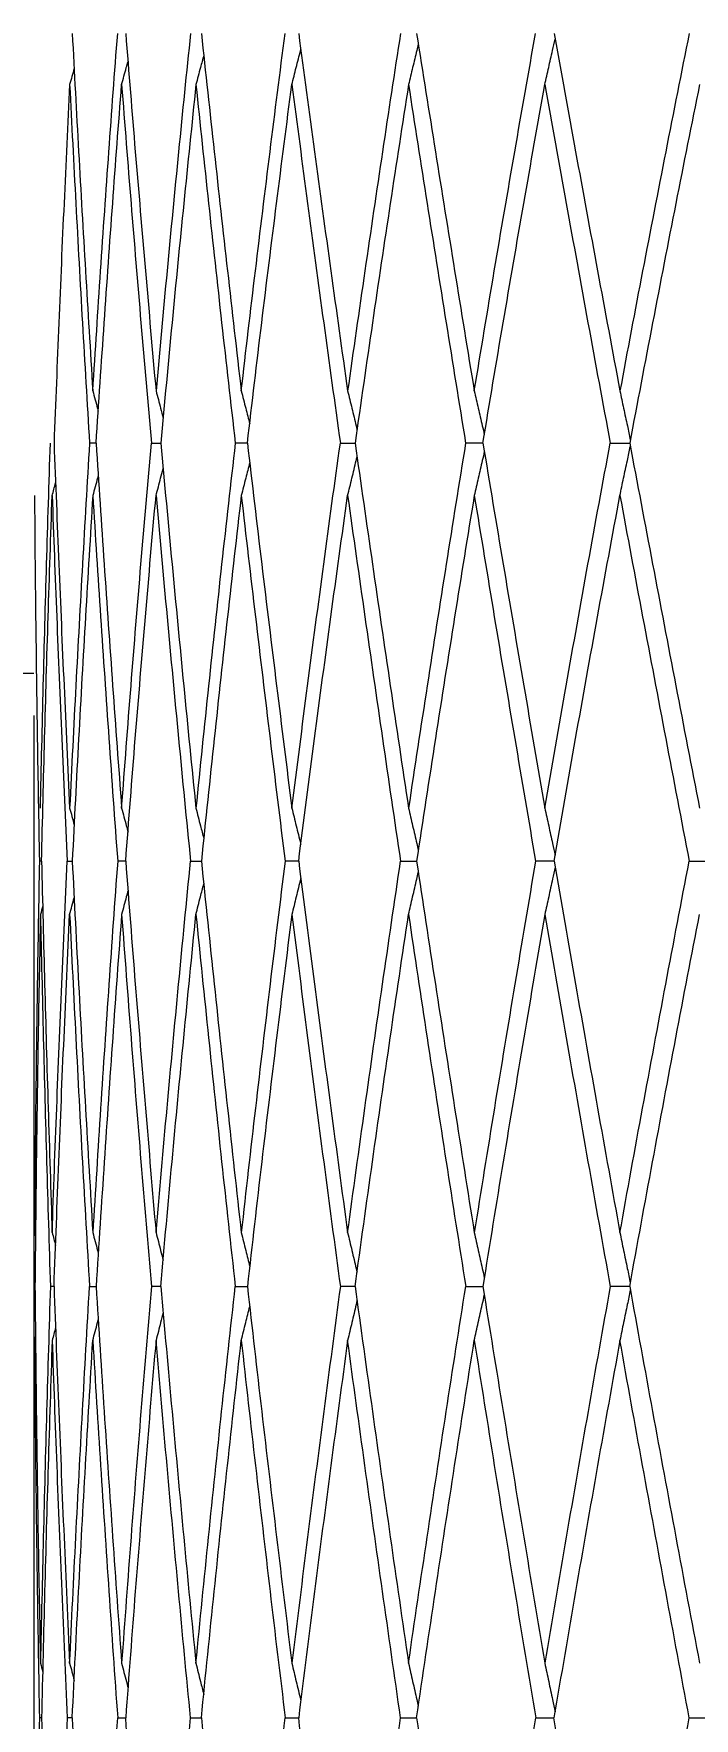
# Model space of a CAD drawing. Extents: x 1661 to 2451, y 0 to 579.
# Drawn here: x 2149.99 to 2154.52, y 441.95 to 453.5 of the extents above; entities that cross this region are included whole.
import ezdxf

# ---------------------------------------------------------------- set-up
doc = ezdxf.new("R2010")
doc.units = 0
doc.header["$LTSCALE"] = 10
doc.header["$MEASUREMENT"] = 0
doc.header["$PDMODE"] = 3
doc.header["$PDSIZE"] = -10
doc.layers.get('0').update_dxf_attribs({"linetype": 'CONTINUOUS'})
doc.layers.get('DEFPOINTS').update_dxf_attribs({"linetype": 'CONTINUOUS'})
doc.layers.add('2', color=7, linetype='CONTINUOUS', true_color=0xffffff)
doc.layers.add('3', color=7, linetype='CONTINUOUS', true_color=0xffffff)
doc.styles.add('Daelim Dimension', font='NanumGothic.ttf')
doc.dimstyles.new('DEFAULT', dxfattribs={"dimscale": 2, "dimtxt": 2, "dimasz": 2, "dimexe": 0, "dimexo": 2, "dimgap": 1, "dimtad": 1, "dimdec": 0, "dimzin": 9, "dimdsep": 46, "dimtxsty": 'Daelim Dimension', "dimcen": 0.5, "dimclrd": 5, "dimclre": 5, "dimclrt": 256, "dimadec": 1, "dimazin": 0, "dimtfac": 1, "dimtdec": 0, "dimtix": 1, "dimtmove": 0, "dimatfit": 3, "dimfxl": 1, "dimtolj": 1, "dimtzin": 1, "dimlwd": 9, "dimlwe": 9, "dimarcsym": 0})

# ---------------------------------------------------------------- blocks, each defined once
blk = doc.blocks.new('*D1')
at = {"color": 5, "lineweight": 9, "ltscale": 0.5, "transparency": 16777216}
for p, q in [((2146.989, 470.764), (1973.318, 470.764)), ((1975.318, 466.764), (1975.318, 277.281)), ((2140.649, 273.281), (1973.318, 273.281))]:
    blk.add_line(p, q, dxfattribs=at)
at = {"color": 5, "ltscale": 0.5, "transparency": 16777216}
for points in [[(1974.651, 466.764), (1975.984, 466.764), (1975.318, 470.764)], [(1974.651, 277.281), (1975.984, 277.281), (1975.318, 273.281)]]:
    blk.add_solid(points, dxfattribs=at)
at = {"layer": 'DEFPOINTS', "color": 0, "ltscale": 0.5, "transparency": 16777216}
for p in [(2150.989, 470.764), (1975.318, 273.281), (2144.649, 273.281)]:
    blk.add_point(p, dxfattribs=at)
at = {"color": 7, "ltscale": 0.5, "transparency": 16777216, "insert": (1967.874, 372.022), "char_height": 10, "attachment_point": 5, "rotation": 90, "style": 'Daelim Dimension'}
blk.add_mtext('\\A1;197', dxfattribs=at)

msp = doc.modelspace()

# ---------------------------------------------------------------- linework, layer by layer
at = {"layer": '2', "color": 7, "linetype": 'Continuous', "lineweight": 18}
for p, q in [((2149.989, 448.827), (2149.989, 446.821)), ((2149.989, 446.085), (2149.989, 443.728)), ((2149.997, 444.91), (2149.992, 444.91)), ((2149.989, 442.982), (2149.989, 440.915))]:
    msp.add_line(p, q, dxfattribs=at)
for points in [[(2150.253, 453.506), (2150.267, 453.237), (2150.296, 452.695), (2150.343, 451.878), (2150.377, 451.329), (2150.394, 451.053)], [(2150.394, 451.053), (2150.412, 451.329), (2150.447, 451.878), (2150.504, 452.695), (2150.544, 453.237), (2150.565, 453.506)], [(2150.62, 453.506), (2150.641, 453.237), (2150.685, 452.695), (2150.755, 451.878), (2150.803, 451.329), (2150.828, 451.053)], [(2151.065, 453.506), (2151.037, 453.237), (2150.982, 452.695), (2150.903, 451.878), (2150.853, 451.329), (2150.828, 451.053)], [(2151.139, 453.506), (2151.168, 453.237), (2151.227, 452.695), (2151.318, 451.878), (2151.381, 451.329), (2151.413, 451.053)], [(2151.413, 451.053), (2151.445, 451.329), (2151.51, 451.878), (2151.61, 452.695), (2151.679, 453.237), (2151.714, 453.506)], [(2151.807, 453.506), (2151.843, 453.237), (2151.915, 452.695), (2152.027, 451.878), (2152.104, 451.329), (2152.143, 451.053)], [(2152.506, 453.506), (2152.464, 453.237), (2152.382, 452.695), (2152.261, 451.878), (2152.182, 451.329), (2152.143, 451.053)], [(2152.616, 453.506), (2152.659, 453.237), (2152.745, 452.695), (2152.877, 451.878), (2152.967, 451.329), (2153.012, 451.053)], [(2153.012, 451.053), (2153.058, 451.329), (2153.149, 451.878), (2153.29, 452.695), (2153.385, 453.237), (2153.433, 453.506)], [(2153.56, 453.506), (2153.609, 453.237), (2153.707, 452.695), (2153.858, 451.878), (2153.96, 451.329), (2154.012, 451.053)], [(2154.487, 453.506), (2154.433, 453.237), (2154.326, 452.695), (2154.167, 451.878), (2154.063, 451.329), (2154.012, 451.053)], [(2150.266, 453.265), (2150.256, 453.228), (2150.246, 453.191), (2150.235, 453.154)], [(2150.235, 453.154), (2150.222, 452.883), (2150.196, 452.341), (2150.16, 451.521), (2150.139, 450.971), (2150.128, 450.695)], [(2150.235, 453.154), (2150.249, 452.883), (2150.277, 452.341), (2150.322, 451.521), (2150.355, 450.971), (2150.372, 450.695)], [(2150.417, 450.695), (2150.435, 450.971), (2150.472, 451.521), (2150.53, 452.341), (2150.571, 452.883), (2150.592, 453.154)], [(2150.592, 453.154), (2150.613, 452.883), (2150.656, 452.341), (2150.724, 451.521), (2150.772, 450.971), (2150.796, 450.695)], [(2151.102, 453.154), (2151.074, 452.883), (2151.018, 452.341), (2150.937, 451.521), (2150.886, 450.971), (2150.861, 450.695)], [(2151.102, 453.154), (2151.13, 452.883), (2151.188, 452.341), (2151.278, 451.521), (2151.34, 450.971), (2151.372, 450.695)], [(2151.455, 450.695), (2151.487, 450.971), (2151.553, 451.521), (2151.655, 452.341), (2151.725, 452.883), (2151.76, 453.154)], [(2151.76, 453.154), (2151.796, 452.883), (2151.868, 452.341), (2151.978, 451.521), (2152.054, 450.971), (2152.093, 450.695)], [(2152.561, 453.154), (2152.519, 452.883), (2152.435, 452.341), (2152.313, 451.521), (2152.233, 450.971), (2152.194, 450.695)], [(2152.561, 453.154), (2152.603, 452.883), (2152.688, 452.341), (2152.819, 451.521), (2152.908, 450.971), (2152.953, 450.695)], [(2153.072, 450.695), (2153.117, 450.971), (2153.21, 451.521), (2153.352, 452.341), (2153.448, 452.883), (2153.496, 453.154)], [(2153.496, 453.154), (2153.545, 452.883), (2153.643, 452.341), (2153.792, 451.521), (2153.894, 450.971), (2153.945, 450.695)], [(2154.558, 453.154), (2154.503, 452.883), (2154.395, 452.341), (2154.236, 451.521), (2154.131, 450.971), (2154.079, 450.695)], [(2150.035, 448.192), (2150.041, 448.473), (2150.054, 449.032), (2150.076, 449.867), (2150.094, 450.419), (2150.103, 450.695)], [(2150.128, 450.695), (2150.139, 450.419), (2150.16, 449.867), (2150.196, 449.032), (2150.222, 448.473), (2150.235, 448.192)], [(2150.372, 450.695), (2150.355, 450.419), (2150.323, 449.867), (2150.277, 449.032), (2150.249, 448.473), (2150.235, 448.192)], [(2150.417, 450.695), (2150.435, 450.419), (2150.471, 449.867), (2150.53, 449.032), (2150.571, 448.473), (2150.592, 448.192)], [(2150.592, 448.192), (2150.613, 448.473), (2150.656, 449.032), (2150.724, 449.867), (2150.772, 450.419), (2150.796, 450.695)], [(2150.861, 450.695), (2150.886, 450.419), (2150.937, 449.867), (2151.018, 449.032), (2151.073, 448.473), (2151.102, 448.192)], [(2151.372, 450.695), (2151.34, 450.419), (2151.278, 449.867), (2151.188, 449.032), (2151.13, 448.473), (2151.102, 448.192)], [(2151.455, 450.695), (2151.487, 450.419), (2151.553, 449.867), (2151.655, 449.032), (2151.725, 448.473), (2151.76, 448.192)], [(2151.76, 448.192), (2151.796, 448.473), (2151.868, 449.032), (2151.979, 449.867), (2152.054, 450.419), (2152.093, 450.695)], [(2152.194, 450.695), (2152.233, 450.419), (2152.313, 449.867), (2152.435, 449.032), (2152.519, 448.473), (2152.561, 448.192)], [(2152.953, 450.695), (2152.908, 450.419), (2152.819, 449.867), (2152.689, 449.032), (2152.603, 448.473), (2152.561, 448.192)], [(2153.072, 450.695), (2153.117, 450.419), (2153.21, 449.867), (2153.351, 449.032), (2153.448, 448.473), (2153.496, 448.192)], [(2153.496, 448.192), (2153.545, 448.473), (2153.643, 449.032), (2153.792, 449.867), (2153.894, 450.419), (2153.945, 450.695)], [(2154.079, 450.695), (2154.131, 450.419), (2154.236, 449.867), (2154.395, 449.032), (2154.503, 448.473), (2154.558, 448.192)], [(2149.994, 450.335), (2149.996, 450.059), (2150.001, 449.505), (2150.013, 448.669), (2150.022, 448.108), (2150.028, 447.827)], [(2150.043, 447.827), (2150.049, 448.108), (2150.063, 448.669), (2150.087, 449.505), (2150.106, 450.059), (2150.115, 450.335)], [(2150.115, 450.335), (2150.123, 450.364), (2150.131, 450.393), (2150.139, 450.422)], [(2150.115, 450.335), (2150.125, 450.059), (2150.146, 449.505), (2150.18, 448.669), (2150.205, 448.108), (2150.218, 447.827)], [(2150.394, 450.335), (2150.377, 450.059), (2150.343, 449.505), (2150.296, 448.669), (2150.267, 448.108), (2150.253, 447.827)], [(2150.394, 450.335), (2150.411, 450.059), (2150.447, 449.505), (2150.504, 448.669), (2150.544, 448.108), (2150.565, 447.827)], [(2150.62, 447.827), (2150.641, 448.108), (2150.685, 448.669), (2150.755, 449.505), (2150.803, 450.059), (2150.828, 450.335)], [(2150.828, 450.335), (2150.853, 450.059), (2150.903, 449.505), (2150.982, 448.669), (2151.037, 448.108), (2151.065, 447.827)], [(2151.413, 450.335), (2151.381, 450.059), (2151.318, 449.505), (2151.227, 448.669), (2151.168, 448.108), (2151.139, 447.827)], [(2151.413, 450.335), (2151.445, 450.059), (2151.51, 449.505), (2151.61, 448.669), (2151.679, 448.108), (2151.714, 447.827)], [(2151.807, 447.827), (2151.843, 448.108), (2151.915, 448.669), (2152.028, 449.505), (2152.104, 450.059), (2152.143, 450.335)], [(2152.143, 450.335), (2152.182, 450.059), (2152.261, 449.505), (2152.382, 448.669), (2152.464, 448.108), (2152.506, 447.827)], [(2153.012, 450.335), (2152.967, 450.059), (2152.877, 449.505), (2152.745, 448.669), (2152.659, 448.108), (2152.616, 447.827)], [(2153.012, 450.335), (2153.058, 450.059), (2153.149, 449.505), (2153.29, 448.669), (2153.385, 448.108), (2153.433, 447.827)], [(2153.56, 447.827), (2153.609, 448.108), (2153.707, 448.669), (2153.858, 449.505), (2153.96, 450.059), (2154.012, 450.335)], [(2154.012, 450.335), (2154.063, 450.059), (2154.167, 449.505), (2154.326, 448.669), (2154.433, 448.108), (2154.487, 447.827)], [(2150.235, 448.192), (2150.246, 448.154), (2150.256, 448.115), (2150.266, 448.077)], [(2150.028, 447.827), (2150.022, 447.547), (2150.013, 446.984), (2150.001, 446.135), (2149.996, 445.566), (2149.994, 445.28)], [(2150.043, 447.827), (2150.038, 447.827), (2150.033, 447.827), (2150.028, 447.827)], [(2150.043, 447.827), (2150.049, 447.547), (2150.063, 446.984), (2150.087, 446.135), (2150.106, 445.566), (2150.115, 445.28)], [(2150.115, 445.28), (2150.125, 445.566), (2150.146, 446.135), (2150.18, 446.984), (2150.205, 447.547), (2150.218, 447.827)], [(2150.218, 447.827), (2150.23, 447.827), (2150.241, 447.827), (2150.253, 447.827)], [(2150.253, 447.827), (2150.267, 447.547), (2150.296, 446.984), (2150.343, 446.135), (2150.377, 445.566), (2150.394, 445.28)], [(2150.565, 447.827), (2150.544, 447.547), (2150.504, 446.984), (2150.447, 446.135), (2150.412, 445.566), (2150.394, 445.28)], [(2150.62, 447.827), (2150.641, 447.547), (2150.685, 446.984), (2150.755, 446.135), (2150.803, 445.566), (2150.828, 445.28)], [(2150.828, 445.28), (2150.853, 445.566), (2150.903, 446.135), (2150.983, 446.984), (2151.037, 447.547), (2151.065, 447.827)], [(2151.139, 447.827), (2151.168, 447.547), (2151.227, 446.984), (2151.318, 446.135), (2151.381, 445.566), (2151.413, 445.28)], [(2151.714, 447.827), (2151.679, 447.547), (2151.61, 446.984), (2151.51, 446.135), (2151.445, 445.566), (2151.413, 445.28)], [(2151.807, 447.827), (2151.842, 447.547), (2151.915, 446.984), (2152.027, 446.135), (2152.104, 445.566), (2152.143, 445.28)], [(2152.143, 445.28), (2152.182, 445.566), (2152.261, 446.135), (2152.382, 446.984), (2152.465, 447.547), (2152.506, 447.827)], [(2152.616, 447.827), (2152.658, 447.547), (2152.745, 446.984), (2152.877, 446.135), (2152.967, 445.566), (2153.012, 445.28)], [(2153.433, 447.827), (2153.385, 447.547), (2153.29, 446.984), (2153.15, 446.135), (2153.058, 445.566), (2153.012, 445.28)], [(2153.56, 447.827), (2153.608, 447.547), (2153.707, 446.984), (2153.858, 446.135), (2153.96, 445.566), (2154.012, 445.28)], [(2154.012, 445.28), (2154.063, 445.566), (2154.167, 446.135), (2154.326, 446.984), (2154.433, 447.547), (2154.487, 447.827)], [(2154.487, 447.827), (2154.503, 447.827), (2154.535, 447.827), (2154.583, 447.827), (2154.615, 447.827), (2154.631, 447.827)], [(2150.235, 447.462), (2150.246, 447.5), (2150.256, 447.539), (2150.266, 447.577)], [(2150.035, 447.462), (2150.029, 447.181), (2150.018, 446.617), (2150.006, 445.766), (2150, 445.196), (2149.997, 444.91)], [(2150.051, 447.52), (2150.046, 447.501), (2150.04, 447.481), (2150.035, 447.462)], [(2150.035, 447.462), (2150.041, 447.181), (2150.054, 446.617), (2150.076, 445.766), (2150.094, 445.196), (2150.103, 444.91)], [(2150.128, 444.91), (2150.139, 445.196), (2150.16, 445.766), (2150.196, 446.617), (2150.222, 447.181), (2150.235, 447.462)], [(2150.235, 447.462), (2150.249, 447.181), (2150.277, 446.617), (2150.322, 445.766), (2150.355, 445.196), (2150.372, 444.91)], [(2150.592, 447.462), (2150.571, 447.181), (2150.53, 446.617), (2150.472, 445.766), (2150.435, 445.196), (2150.417, 444.91)], [(2150.592, 447.462), (2150.613, 447.181), (2150.656, 446.617), (2150.724, 445.766), (2150.772, 445.196), (2150.796, 444.91)], [(2150.86, 444.91), (2150.886, 445.196), (2150.937, 445.766), (2151.018, 446.617), (2151.074, 447.181), (2151.102, 447.462)], [(2151.102, 447.462), (2151.13, 447.181), (2151.188, 446.617), (2151.278, 445.766), (2151.34, 445.196), (2151.372, 444.91)], [(2151.76, 447.462), (2151.725, 447.181), (2151.655, 446.617), (2151.553, 445.766), (2151.487, 445.196), (2151.455, 444.91)], [(2151.76, 447.462), (2151.796, 447.181), (2151.868, 446.617), (2151.978, 445.766), (2152.054, 445.196), (2152.093, 444.91)], [(2152.194, 444.91), (2152.233, 445.196), (2152.313, 445.766), (2152.435, 446.617), (2152.519, 447.181), (2152.561, 447.462)], [(2152.561, 447.462), (2152.603, 447.181), (2152.688, 446.617), (2152.819, 445.766), (2152.908, 445.196), (2152.954, 444.91)], [(2153.496, 447.462), (2153.448, 447.181), (2153.352, 446.617), (2153.21, 445.766), (2153.117, 445.196), (2153.071, 444.91)], [(2153.496, 447.462), (2153.545, 447.181), (2153.643, 446.617), (2153.792, 445.766), (2153.894, 445.196), (2153.945, 444.91)], [(2154.079, 444.91), (2154.131, 445.196), (2154.236, 445.766), (2154.395, 446.617), (2154.503, 447.181), (2154.558, 447.462)], [(2149.994, 445.28), (2149.996, 445.272), (2149.999, 445.263), (2150.001, 445.255)], [(2150.115, 445.28), (2150.123, 445.251), (2150.131, 445.221), (2150.139, 445.191)], [(2149.997, 444.91), (2150, 444.625), (2150.006, 444.054), (2150.018, 443.192), (2150.029, 442.615), (2150.035, 442.326)], [(2150.103, 444.91), (2150.094, 444.625), (2150.076, 444.054), (2150.054, 443.192), (2150.041, 442.615), (2150.035, 442.326)], [(2150.128, 444.91), (2150.12, 444.91), (2150.111, 444.91), (2150.103, 444.91)], [(2150.128, 444.91), (2150.138, 444.625), (2150.16, 444.054), (2150.196, 443.192), (2150.222, 442.615), (2150.235, 442.326)], [(2150.235, 442.326), (2150.249, 442.615), (2150.277, 443.192), (2150.323, 444.054), (2150.355, 444.625), (2150.372, 444.91)], [(2150.417, 444.91), (2150.435, 444.625), (2150.471, 444.054), (2150.53, 443.192), (2150.571, 442.615), (2150.592, 442.326)], [(2150.796, 444.91), (2150.772, 444.625), (2150.724, 444.054), (2150.656, 443.192), (2150.613, 442.615), (2150.592, 442.326)], [(2150.86, 444.91), (2150.886, 444.625), (2150.937, 444.054), (2151.018, 443.192), (2151.073, 442.615), (2151.102, 442.326)], [(2151.102, 442.326), (2151.13, 442.615), (2151.188, 443.192), (2151.278, 444.054), (2151.34, 444.625), (2151.372, 444.91)], [(2151.455, 444.91), (2151.487, 444.625), (2151.553, 444.054), (2151.655, 443.192), (2151.725, 442.615), (2151.76, 442.326)], [(2152.093, 444.91), (2152.055, 444.625), (2151.979, 444.054), (2151.868, 443.192), (2151.796, 442.615), (2151.76, 442.326)], [(2152.194, 444.91), (2152.233, 444.625), (2152.313, 444.054), (2152.435, 443.192), (2152.519, 442.615), (2152.561, 442.326)], [(2152.561, 442.326), (2152.603, 442.615), (2152.689, 443.192), (2152.819, 444.054), (2152.909, 444.625), (2152.954, 444.91)], [(2153.071, 444.91), (2153.117, 444.625), (2153.21, 444.054), (2153.351, 443.192), (2153.448, 442.615), (2153.496, 442.326)], [(2153.945, 444.91), (2153.894, 444.625), (2153.793, 444.054), (2153.643, 443.192), (2153.545, 442.615), (2153.496, 442.326)], [(2154.079, 444.91), (2154.131, 444.625), (2154.235, 444.054), (2154.395, 443.192), (2154.503, 442.615), (2154.558, 442.326)], [(2150.001, 444.566), (2149.999, 444.557), (2149.997, 444.548), (2149.994, 444.54)], [(2150.139, 444.629), (2150.131, 444.599), (2150.123, 444.569), (2150.115, 444.54)], [(2149.994, 444.54), (2149.996, 444.254), (2150.001, 443.682), (2150.013, 442.819), (2150.022, 442.241), (2150.028, 441.951)], [(2150.115, 444.54), (2150.106, 444.254), (2150.087, 443.682), (2150.063, 442.819), (2150.049, 442.241), (2150.043, 441.951)], [(2150.115, 444.54), (2150.125, 444.254), (2150.146, 443.682), (2150.18, 442.819), (2150.205, 442.241), (2150.218, 441.951)], [(2150.253, 441.951), (2150.267, 442.241), (2150.296, 442.819), (2150.343, 443.682), (2150.377, 444.254), (2150.394, 444.54)], [(2150.394, 444.54), (2150.411, 444.254), (2150.447, 443.682), (2150.504, 442.819), (2150.544, 442.241), (2150.565, 441.951)], [(2150.828, 444.54), (2150.803, 444.254), (2150.755, 443.682), (2150.685, 442.819), (2150.641, 442.241), (2150.62, 441.951)], [(2151.065, 441.951), (2151.037, 442.241), (2150.982, 442.819), (2150.903, 443.682), (2150.853, 444.254), (2150.828, 444.54)], [(2151.139, 441.951), (2151.168, 442.241), (2151.227, 442.819), (2151.318, 443.682), (2151.381, 444.254), (2151.413, 444.54)], [(2151.413, 444.54), (2151.445, 444.254), (2151.51, 443.682), (2151.61, 442.819), (2151.679, 442.241), (2151.715, 441.951)], [(2152.143, 444.54), (2152.104, 444.254), (2152.028, 443.682), (2151.915, 442.819), (2151.842, 442.241), (2151.807, 441.951)], [(2152.506, 441.951), (2152.465, 442.241), (2152.382, 442.819), (2152.261, 443.682), (2152.182, 444.254), (2152.143, 444.54)], [(2152.616, 441.951), (2152.659, 442.241), (2152.745, 442.819), (2152.877, 443.682), (2152.967, 444.254), (2153.012, 444.54)], [(2153.012, 444.54), (2153.058, 444.254), (2153.149, 443.682), (2153.29, 442.819), (2153.385, 442.241), (2153.434, 441.951)], [(2154.012, 444.54), (2153.96, 444.254), (2153.858, 443.682), (2153.707, 442.819), (2153.608, 442.241), (2153.559, 441.951)], [(2154.487, 441.951), (2154.433, 442.241), (2154.326, 442.819), (2154.167, 443.682), (2154.063, 444.254), (2154.012, 444.54)], [(2150.035, 442.326), (2150.04, 442.306), (2150.045, 442.287), (2150.051, 442.267)], [(2150.235, 442.326), (2150.246, 442.287), (2150.256, 442.247), (2150.266, 442.208)], [(2150.028, 441.951), (2150.022, 441.662), (2150.013, 441.083), (2150.001, 440.211), (2149.996, 439.627), (2149.994, 439.335)], [(2150.043, 441.951), (2150.038, 441.951), (2150.033, 441.951), (2150.028, 441.951)], [(2150.043, 441.951), (2150.049, 441.662), (2150.063, 441.083), (2150.087, 440.211), (2150.106, 439.627), (2150.115, 439.335)], [(2150.218, 441.951), (2150.205, 441.662), (2150.18, 441.083), (2150.146, 440.211), (2150.125, 439.627), (2150.115, 439.335)], [(2150.253, 441.951), (2150.241, 441.951), (2150.23, 441.951), (2150.218, 441.951)], [(2150.253, 441.951), (2150.267, 441.662), (2150.296, 441.083), (2150.343, 440.211), (2150.377, 439.627), (2150.394, 439.335)], [(2150.394, 439.335), (2150.412, 439.627), (2150.447, 440.211), (2150.504, 441.083), (2150.544, 441.662), (2150.565, 441.951)], [(2150.828, 439.335), (2150.803, 439.627), (2150.755, 440.211), (2150.685, 441.083), (2150.641, 441.662), (2150.62, 441.951)], [(2150.828, 439.335), (2150.853, 439.627), (2150.904, 440.211), (2150.983, 441.083), (2151.037, 441.662), (2151.065, 441.951)], [(2151.139, 441.951), (2151.168, 441.662), (2151.227, 441.083), (2151.318, 440.211), (2151.381, 439.627), (2151.413, 439.335)], [(2151.413, 439.335), (2151.445, 439.627), (2151.51, 440.211), (2151.61, 441.083), (2151.68, 441.662), (2151.715, 441.951)], [(2152.143, 439.335), (2152.104, 439.627), (2152.027, 440.211), (2151.915, 441.083), (2151.842, 441.662), (2151.807, 441.951)], [(2152.143, 439.335), (2152.182, 439.627), (2152.261, 440.211), (2152.382, 441.083), (2152.465, 441.662), (2152.506, 441.951)], [(2152.616, 441.951), (2152.658, 441.662), (2152.745, 441.083), (2152.877, 440.211), (2152.967, 439.627), (2153.012, 439.335)], [(2153.012, 439.335), (2153.058, 439.627), (2153.15, 440.211), (2153.29, 441.083), (2153.385, 441.662), (2153.434, 441.951)], [(2154.012, 439.335), (2153.96, 439.627), (2153.858, 440.211), (2153.707, 441.083), (2153.608, 441.662), (2153.559, 441.951)], [(2154.012, 439.335), (2154.063, 439.627), (2154.167, 440.211), (2154.326, 441.083), (2154.433, 441.662), (2154.487, 441.951)], [(2154.487, 441.951), (2154.503, 441.951), (2154.535, 441.951), (2154.583, 441.951), (2154.615, 441.951), (2154.631, 441.951)]]:
    msp.add_open_spline(points, degree=3, dxfattribs=at)
for points, knots in [([(2153.496, 453.154), (2153.505, 453.193), (2153.523, 453.272), (2153.546, 453.376), (2153.561, 453.441), (2153.567, 453.467)], [0, 0, 0, 0, 0.374828, 0.749656, 1, 1, 1, 1]), ([(2151.156, 453.356), (2151.148, 453.328), (2151.13, 453.261), (2151.112, 453.193), (2151.102, 453.154)], [0, 0, 0, 0, 0.418553, 1, 1, 1, 1]), ([(2151.76, 453.154), (2151.77, 453.193), (2151.79, 453.272), (2151.811, 453.352), (2151.821, 453.393), (2151.822, 453.395)], [0, 0, 0, 0, 0.486707, 0.973413, 1, 1, 1, 1]), ([(2152.628, 453.432), (2152.625, 453.418), (2152.612, 453.364), (2152.589, 453.272), (2152.57, 453.193), (2152.561, 453.154)], [0, 0, 0, 0, 0.15565, 0.577825, 1, 1, 1, 1]), ([(2150.592, 453.154), (2150.603, 453.193), (2150.617, 453.246), (2150.632, 453.299), (2150.636, 453.313)], [0, 0, 0, 0, 0.738458, 1, 1, 1, 1]), ([(2150.394, 451.053), (2150.405, 451.013), (2150.418, 450.967), (2150.43, 450.921), (2150.432, 450.915)], [0, 0, 0, 0, 0.86143, 1, 1, 1, 1]), ([(2150.828, 451.053), (2150.839, 451.013), (2150.855, 450.952), (2150.871, 450.891), (2150.877, 450.869)], [0, 0, 0, 0, 0.648509, 1, 1, 1, 1]), ([(2151.413, 451.053), (2151.423, 451.013), (2151.442, 450.938), (2151.462, 450.863), (2151.471, 450.827)], [0, 0, 0, 0, 0.528066, 1, 1, 1, 1]), ([(2152.143, 451.053), (2152.153, 451.013), (2152.172, 450.934), (2152.194, 450.846), (2152.206, 450.797), (2152.208, 450.789)], [0, 0, 0, 0, 0.451527, 0.903054, 1, 1, 1, 1]), ([(2153.012, 451.053), (2153.021, 451.013), (2153.04, 450.934), (2153.063, 450.834), (2153.077, 450.773), (2153.081, 450.752)], [0, 0, 0, 0, 0.396737, 0.793474, 1, 1, 1, 1]), ([(2154.012, 451.053), (2154.02, 451.013), (2154.037, 450.934), (2154.061, 450.822), (2154.077, 450.75), (2154.083, 450.717)], [0, 0, 0, 0, 0.355496, 0.710992, 1, 1, 1, 1]), ([(2150.417, 450.695), (2150.415, 450.695), (2150.4, 450.695), (2150.385, 450.695), (2150.372, 450.695)], [0, 0, 0, 0, 0.113911, 1, 1, 1, 1]), ([(2150.796, 450.695), (2150.81, 450.695), (2150.832, 450.695), (2150.853, 450.695), (2150.861, 450.695)], [0, 0, 0, 0, 0.65683, 1, 1, 1, 1]), ([(2151.455, 450.695), (2151.442, 450.695), (2151.414, 450.695), (2151.386, 450.695), (2151.372, 450.695)], [0, 0, 0, 0, 0.467437, 1, 1, 1, 1]), ([(2152.093, 450.695), (2152.108, 450.695), (2152.139, 450.695), (2152.172, 450.695), (2152.191, 450.695), (2152.194, 450.695)], [0, 0, 0, 0, 0.453514, 0.907027, 1, 1, 1, 1]), ([(2153.072, 450.695), (2153.064, 450.695), (2153.04, 450.695), (2153, 450.695), (2152.969, 450.695), (2152.953, 450.695)], [0, 0, 0, 0, 0.204393, 0.602196, 1, 1, 1, 1]), ([(2153.945, 450.695), (2153.961, 450.695), (2153.993, 450.695), (2154.037, 450.695), (2154.066, 450.695), (2154.079, 450.695)], [0, 0, 0, 0, 0.355776, 0.711551, 1, 1, 1, 1]), ([(2154.012, 450.335), (2154.02, 450.375), (2154.037, 450.455), (2154.061, 450.568), (2154.077, 450.64), (2154.083, 450.672)], [0, 0, 0, 0, 0.355645, 0.71129, 1, 1, 1, 1]), ([(2151.471, 450.562), (2151.462, 450.526), (2151.442, 450.451), (2151.423, 450.375), (2151.413, 450.335)], [0, 0, 0, 0, 0.470492, 1, 1, 1, 1]), ([(2152.143, 450.335), (2152.153, 450.375), (2152.173, 450.455), (2152.194, 450.544), (2152.206, 450.592), (2152.208, 450.6)], [0, 0, 0, 0, 0.452197, 0.904395, 1, 1, 1, 1]), ([(2153.081, 450.637), (2153.077, 450.616), (2153.063, 450.556), (2153.04, 450.455), (2153.021, 450.375), (2153.012, 450.335)], [0, 0, 0, 0, 0.205492, 0.602746, 1, 1, 1, 1]), ([(2150.432, 450.474), (2150.43, 450.468), (2150.418, 450.422), (2150.405, 450.375), (2150.394, 450.335)], [0, 0, 0, 0, 0.133671, 1, 1, 1, 1]), ([(2150.828, 450.335), (2150.839, 450.375), (2150.855, 450.437), (2150.871, 450.498), (2150.877, 450.52)], [0, 0, 0, 0, 0.649693, 1, 1, 1, 1]), ([(2150.592, 448.192), (2150.603, 448.151), (2150.617, 448.097), (2150.632, 448.042), (2150.636, 448.027)], [0, 0, 0, 0, 0.737055, 1, 1, 1, 1]), ([(2151.102, 448.192), (2151.112, 448.151), (2151.13, 448.082), (2151.148, 448.012), (2151.156, 447.983)], [0, 0, 0, 0, 0.581972, 1, 1, 1, 1]), ([(2151.76, 448.192), (2151.77, 448.151), (2151.79, 448.07), (2151.811, 447.987), (2151.821, 447.944), (2151.822, 447.942)], [0, 0, 0, 0, 0.486463, 0.972926, 1, 1, 1, 1]), ([(2152.561, 448.192), (2152.57, 448.151), (2152.589, 448.07), (2152.612, 447.975), (2152.624, 447.919), (2152.628, 447.904)], [0, 0, 0, 0, 0.422501, 0.845001, 1, 1, 1, 1]), ([(2153.496, 448.192), (2153.505, 448.151), (2153.523, 448.07), (2153.546, 447.962), (2153.561, 447.895), (2153.567, 447.868)], [0, 0, 0, 0, 0.375118, 0.750235, 1, 1, 1, 1]), ([(2150.62, 447.827), (2150.615, 447.827), (2150.597, 447.827), (2150.579, 447.827), (2150.565, 447.827)], [0, 0, 0, 0, 0.247817, 1, 1, 1, 1]), ([(2151.065, 447.827), (2151.08, 447.827), (2151.104, 447.827), (2151.129, 447.827), (2151.139, 447.827)], [0, 0, 0, 0, 0.587535, 1, 1, 1, 1]), ([(2151.807, 447.827), (2151.806, 447.827), (2151.79, 447.827), (2151.76, 447.827), (2151.729, 447.827), (2151.714, 447.827)], [0, 0, 0, 0, 0.020602, 0.510301, 1, 1, 1, 1]), ([(2152.506, 447.827), (2152.522, 447.827), (2152.553, 447.827), (2152.589, 447.827), (2152.61, 447.827), (2152.616, 447.827)], [0, 0, 0, 0, 0.423859, 0.847718, 1, 1, 1, 1]), ([(2153.56, 447.827), (2153.549, 447.827), (2153.523, 447.827), (2153.481, 447.827), (2153.449, 447.827), (2153.433, 447.827)], [0, 0, 0, 0, 0.248485, 0.624242, 1, 1, 1, 1]), ([(2153.567, 447.786), (2153.561, 447.759), (2153.546, 447.692), (2153.523, 447.583), (2153.505, 447.502), (2153.496, 447.462)], [0, 0, 0, 0, 0.24946, 0.62473, 1, 1, 1, 1]), ([(2151.102, 447.462), (2151.112, 447.502), (2151.13, 447.572), (2151.148, 447.642), (2151.156, 447.671)], [0, 0, 0, 0, 0.581907, 1, 1, 1, 1]), ([(2151.822, 447.712), (2151.821, 447.71), (2151.811, 447.667), (2151.79, 447.583), (2151.77, 447.502), (2151.76, 447.462)], [0, 0, 0, 0, 0.026163, 0.513081, 1, 1, 1, 1]), ([(2152.561, 447.462), (2152.57, 447.502), (2152.589, 447.583), (2152.612, 447.679), (2152.624, 447.735), (2152.628, 447.75)], [0, 0, 0, 0, 0.422626, 0.845253, 1, 1, 1, 1]), ([(2150.636, 447.626), (2150.632, 447.612), (2150.617, 447.557), (2150.603, 447.502), (2150.592, 447.462)], [0, 0, 0, 0, 0.261132, 1, 1, 1, 1]), ([(2149.989, 446.819), (2149.989, 446.591), (2149.989, 446.08), (2149.992, 445.566), (2149.994, 445.28)], [0, 0, 0, 0, 0.446549, 1, 1, 1, 1]), ([(2149.989, 446.308), (2149.989, 446.128), (2149.989, 445.663), (2149.99, 445.196), (2149.992, 444.91)], [0, 0, 0, 0, 0.389377, 1, 1, 1, 1]), ([(2150.394, 445.28), (2150.405, 445.239), (2150.418, 445.192), (2150.43, 445.145), (2150.432, 445.138)], [0, 0, 0, 0, 0.866683, 1, 1, 1, 1]), ([(2150.828, 445.28), (2150.839, 445.239), (2150.855, 445.176), (2150.871, 445.113), (2150.877, 445.09)], [0, 0, 0, 0, 0.648588, 1, 1, 1, 1]), ([(2151.413, 445.28), (2151.423, 445.239), (2151.442, 445.162), (2151.462, 445.084), (2151.471, 445.048)], [0, 0, 0, 0, 0.529744, 1, 1, 1, 1]), ([(2152.143, 445.28), (2152.153, 445.239), (2152.172, 445.157), (2152.194, 445.066), (2152.206, 445.016), (2152.208, 445.008)], [0, 0, 0, 0, 0.452005, 0.904011, 1, 1, 1, 1]), ([(2153.012, 445.28), (2153.021, 445.239), (2153.04, 445.157), (2153.063, 445.054), (2153.077, 444.991), (2153.081, 444.97)], [0, 0, 0, 0, 0.397506, 0.795012, 1, 1, 1, 1]), ([(2154.012, 445.28), (2154.02, 445.239), (2154.037, 445.157), (2154.061, 445.042), (2154.076, 444.967), (2154.083, 444.934)], [0, 0, 0, 0, 0.355948, 0.711895, 1, 1, 1, 1]), ([(2149.992, 444.91), (2149.99, 444.625), (2149.988, 444.089), (2149.989, 443.549), (2149.989, 443.297)], [0, 0, 0, 0, 0.532455, 1, 1, 1, 1]), ([(2150.372, 444.91), (2150.385, 444.91), (2150.4, 444.91), (2150.415, 444.91), (2150.417, 444.91)], [0, 0, 0, 0, 0.888079, 1, 1, 1, 1]), ([(2150.86, 444.91), (2150.853, 444.91), (2150.832, 444.91), (2150.81, 444.91), (2150.796, 444.91)], [0, 0, 0, 0, 0.341807, 1, 1, 1, 1]), ([(2151.372, 444.91), (2151.386, 444.91), (2151.414, 444.91), (2151.442, 444.91), (2151.455, 444.91)], [0, 0, 0, 0, 0.533614, 1, 1, 1, 1]), ([(2152.194, 444.91), (2152.191, 444.91), (2152.172, 444.91), (2152.139, 444.91), (2152.108, 444.91), (2152.093, 444.91)], [0, 0, 0, 0, 0.091479, 0.54574, 1, 1, 1, 1]), ([(2152.954, 444.91), (2152.969, 444.91), (2153, 444.91), (2153.04, 444.91), (2153.063, 444.91), (2153.071, 444.91)], [0, 0, 0, 0, 0.398397, 0.796795, 1, 1, 1, 1]), ([(2154.079, 444.91), (2154.066, 444.91), (2154.037, 444.91), (2153.993, 444.91), (2153.961, 444.91), (2153.945, 444.91)], [0, 0, 0, 0, 0.287487, 0.643744, 1, 1, 1, 1]), ([(2151.413, 444.54), (2151.423, 444.581), (2151.442, 444.658), (2151.462, 444.736), (2151.471, 444.773)], [0, 0, 0, 0, 0.529718, 1, 1, 1, 1]), ([(2152.208, 444.813), (2152.206, 444.804), (2152.194, 444.754), (2152.172, 444.663), (2152.153, 444.581), (2152.143, 444.54)], [0, 0, 0, 0, 0.095375, 0.547687, 1, 1, 1, 1]), ([(2153.012, 444.54), (2153.021, 444.581), (2153.04, 444.663), (2153.063, 444.767), (2153.077, 444.829), (2153.081, 444.85)], [0, 0, 0, 0, 0.397579, 0.795158, 1, 1, 1, 1]), ([(2154.083, 444.887), (2154.076, 444.853), (2154.061, 444.779), (2154.037, 444.663), (2154.02, 444.581), (2154.012, 444.54)], [0, 0, 0, 0, 0.287976, 0.643988, 1, 1, 1, 1]), ([(2150.394, 444.54), (2150.405, 444.581), (2150.418, 444.628), (2150.43, 444.676), (2150.432, 444.682)], [0, 0, 0, 0, 0.865238, 1, 1, 1, 1]), ([(2150.877, 444.73), (2150.871, 444.708), (2150.855, 444.644), (2150.839, 444.581), (2150.828, 444.54)], [0, 0, 0, 0, 0.350544, 1, 1, 1, 1]), ([(2149.994, 444.54), (2149.992, 444.254), (2149.989, 443.736), (2149.989, 443.215), (2149.989, 442.982)], [0, 0, 0, 0, 0.552377, 1, 1, 1, 1]), ([(2150.592, 442.326), (2150.603, 442.284), (2150.617, 442.228), (2150.632, 442.172), (2150.636, 442.157)], [0, 0, 0, 0, 0.740355, 1, 1, 1, 1]), ([(2151.102, 442.326), (2151.112, 442.284), (2151.13, 442.213), (2151.148, 442.141), (2151.156, 442.111)], [0, 0, 0, 0, 0.582019, 1, 1, 1, 1]), ([(2151.76, 442.326), (2151.77, 442.284), (2151.79, 442.201), (2151.811, 442.116), (2151.821, 442.072), (2151.822, 442.07)], [0, 0, 0, 0, 0.487641, 0.975282, 1, 1, 1, 1]), ([(2152.561, 442.326), (2152.57, 442.284), (2152.589, 442.201), (2152.612, 442.103), (2152.624, 442.046), (2152.628, 442.031)], [0, 0, 0, 0, 0.422861, 0.845722, 1, 1, 1, 1]), ([(2153.496, 442.326), (2153.505, 442.284), (2153.523, 442.201), (2153.546, 442.09), (2153.561, 442.021), (2153.567, 441.993)], [0, 0, 0, 0, 0.37566, 0.751319, 1, 1, 1, 1]), ([(2150.565, 441.951), (2150.579, 441.951), (2150.597, 441.951), (2150.615, 441.951), (2150.62, 441.951)], [0, 0, 0, 0, 0.753324, 1, 1, 1, 1]), ([(2151.065, 441.951), (2151.08, 441.951), (2151.104, 441.951), (2151.129, 441.951), (2151.139, 441.951)], [0, 0, 0, 0, 0.588358, 1, 1, 1, 1]), ([(2151.715, 441.951), (2151.73, 441.951), (2151.76, 441.951), (2151.79, 441.951), (2151.806, 441.951), (2151.807, 441.951)], [0, 0, 0, 0, 0.490254, 0.980509, 1, 1, 1, 1]), ([(2152.506, 441.951), (2152.522, 441.951), (2152.553, 441.951), (2152.589, 441.951), (2152.61, 441.951), (2152.616, 441.951)], [0, 0, 0, 0, 0.424399, 0.848797, 1, 1, 1, 1]), ([(2153.434, 441.951), (2153.449, 441.951), (2153.481, 441.951), (2153.523, 441.951), (2153.549, 441.951), (2153.559, 441.951)], [0, 0, 0, 0, 0.376091, 0.752183, 1, 1, 1, 1])]:
    msp.add_open_spline(points, degree=3, knots=knots, dxfattribs=at)
at = {"layer": '3', "color": 7, "linetype": 'Continuous', "lineweight": 18}
msp.add_line((2149.989, 449.116), (2094.189, 449.116), dxfattribs=at)

# ---------------------------------------------------------------- dimensions: what is measured, and where the dimension line sits
at = {"color": 5, "ltscale": 0.5}
dim = msp.add_linear_dim(base=(1975.318, 273.281), p1=(2150.989, 470.764), p2=(2144.649, 273.281), angle=90, dimstyle='DEFAULT', override={"dimtxt": 5, "dimexe": 1, "dimclrt": 7}, dxfattribs=at)
dim.commit()
dim.dimension.update_dxf_attribs({"geometry": '*D1', "text_midpoint": (1967.874, 372.022)})

doc.saveas('drawing.dxf')
